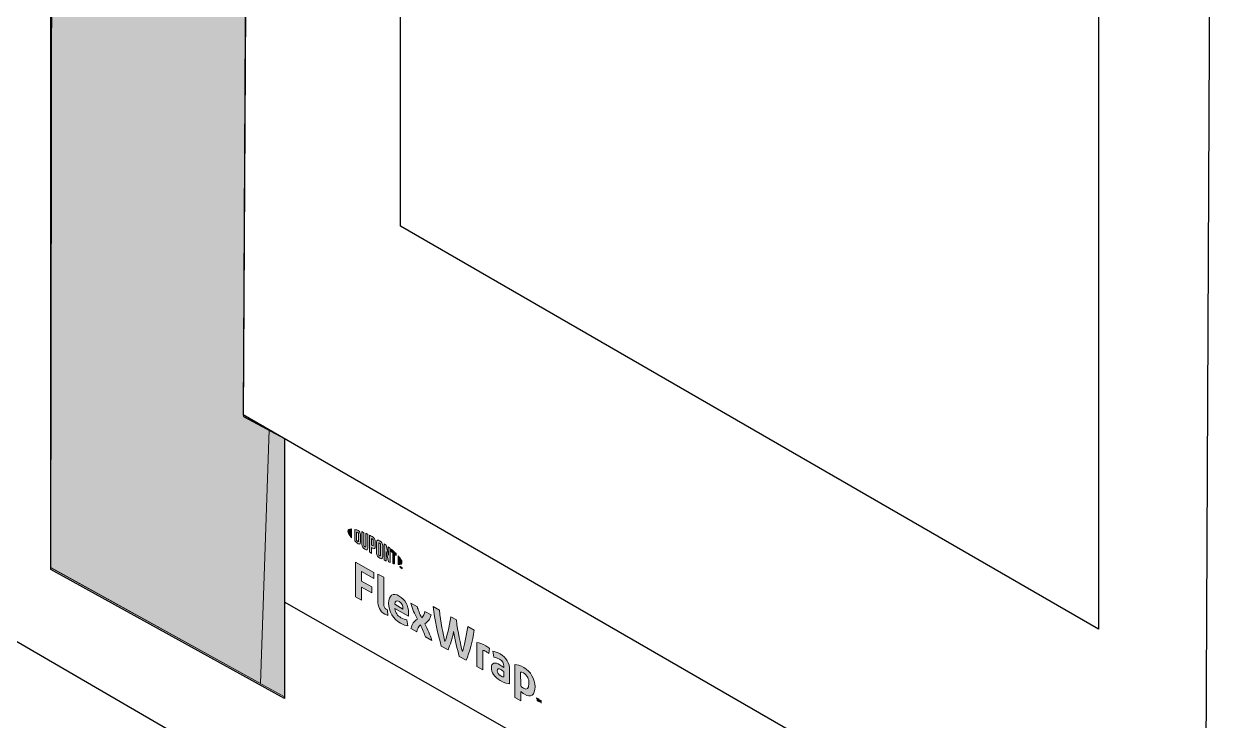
# Model space of a CAD drawing. Header units: inches. Extents: x -26 to 76, y -15 to 22.
# Drawn here: x 46.916 to 48.919, y -6.138 to -4.985 of the extents above; entities that cross this region are included whole.
import ezdxf

# ---------------------------------------------------------------- set-up
doc = ezdxf.new("R2010")
doc.units = ezdxf.units.IN
doc.header["$MEASUREMENT"] = 0
for name, color, linetype, lineweight in [('.ATI-HATCH', 7, 'Continuous', 0), ('G-ANNO-TTLB', 7, 'Continuous', 0), ('Layer 12', 7, 'Continuous', 0), ('TYVEK', 7, 'Continuous', 0)]:
    doc.layers.add(name, color=color, linetype=linetype, lineweight=lineweight)

# ---------------------------------------------------------------- blocks, each defined once
blk = doc.blocks.new('Block_15')
at = {"layer": 'TYVEK', "color": 18, "lineweight": 25, "true_color": 0x000000}
for points in [[(46.3473, -5.0049)], [(47.6762, -5.7742)]]:
    blk.add_lwpolyline(points, dxfattribs=at)
blk = doc.blocks.new('Block_34')
at = {"layer": 'TYVEK', "color": 133, "lineweight": 25, "true_color": 0x70ccdd}
blk.add_line((48.9513, -6.8538), (47.3467, -5.9417), dxfattribs=at)
for points in [[(47.3476, -6.0945)], [(48.9522, -7.0065)]]:
    blk.add_lwpolyline(points, dxfattribs=at)
blk = doc.blocks.new('Block_53')
at = {"layer": 'TYVEK', "color": 2, "lineweight": 18, "true_color": 0xf5eb12}
blk.add_lwpolyline([(47.3515, -5.5833)], dxfattribs=at)
blk = doc.blocks.new('Block_60')
at = {"layer": 'TYVEK', "color": 93, "lineweight": 25, "true_color": 0x6bbe46}
blk.add_line((48.8699, -6.5505), (47.2783, -5.6316), dxfattribs=at)
blk.add_lwpolyline([(47.2789, -5.6316), (47.3036, -0.9171), (48.8929, -1.8364), (48.8705, -6.5505)], dxfattribs=at)
blk = doc.blocks.new('Block_58')
at = {"layer": 'TYVEK'}
blk.add_blockref('Block_60', (0, 0), dxfattribs=at)
blk = doc.blocks.new('Block_57')
at = {"layer": 'TYVEK', "color": 93, "lineweight": 25, "true_color": 0x6bbe46}
blk.add_lwpolyline([(47.5388, -5.3194), (47.5388, -1.3067), (48.6943, -1.9738), (48.6943, -5.9866)], close=True, dxfattribs=at)
at = {"layer": 'TYVEK'}
blk.add_blockref('Block_58', (0, 0), dxfattribs=at)
blk = doc.blocks.new('Block_219')
at = {"layer": 'TYVEK', "true_color": 0x000000, "transparency": 33554687}
h = blk.add_hatch(color=18, dxfattribs=at)
h.dxf.hatch_style = 2
edge = h.paths.add_edge_path()
edge.add_spline(control_points=[(47.4645, -5.9328), (47.4645, -5.9328), (47.4644, -5.8753), (47.4644, -5.8753), (47.4644, -5.8753), (47.4947, -5.8927), (47.4947, -5.8927), (47.4947, -5.8927), (47.4948, -5.9027), (47.4948, -5.9027), (47.4948, -5.9027), (47.4746, -5.8912), (47.4746, -5.8912), (47.4746, -5.8912), (47.4746, -5.9068), (47.4746, -5.9068), (47.4746, -5.9068), (47.4916, -5.9165), (47.4916, -5.9165), (47.4916, -5.9165), (47.4916, -5.9265), (47.4916, -5.9265), (47.4916, -5.9265), (47.4747, -5.9168), (47.4747, -5.9168), (47.4747, -5.9168), (47.4747, -5.9386), (47.4747, -5.9386), (47.4747, -5.9386), (47.4645, -5.9328), (47.4645, -5.9328)], knot_values=[0, 0, 0, 0, 1, 1, 1, 2, 2, 2, 3, 3, 3, 4, 4, 4, 5, 5, 5, 6, 6, 6, 7, 7, 7, 8, 8, 8, 9, 9, 9, 10, 10, 10, 10], degree=3, periodic=0)
h = blk.add_hatch(color=18, dxfattribs=at)
h.dxf.hatch_style = 2
edge = h.paths.add_edge_path()
edge.add_spline(control_points=[(47.5114, -5.9445), (47.5114, -5.9489), (47.5124, -5.9519), (47.5152, -5.9535), (47.5159, -5.9539), (47.5167, -5.9543), (47.5173, -5.9545), (47.5173, -5.9545), (47.518, -5.9638), (47.518, -5.9638), (47.5167, -5.9634), (47.5145, -5.9625), (47.513, -5.9616), (47.5049, -5.9569), (47.5016, -5.9489), (47.5015, -5.939), (47.5015, -5.939), (47.5014, -5.8952), (47.5014, -5.8952), (47.5014, -5.8952), (47.5113, -5.9001), (47.5113, -5.9001), (47.5113, -5.9001), (47.5114, -5.9445), (47.5114, -5.9445)], knot_values=[0, 0, 0, 0, 1, 1, 1, 2, 2, 2, 3, 3, 3, 4, 4, 4, 5, 5, 5, 6, 6, 6, 7, 7, 7, 8, 8, 8, 8], degree=3, periodic=0)
h = blk.add_hatch(color=18, dxfattribs=at)
h.dxf.hatch_style = 2
edge = h.paths.add_edge_path()
edge.add_spline(control_points=[(47.5296, -5.9452), (47.5296, -5.9452), (47.5431, -5.953), (47.5431, -5.953), (47.5431, -5.953), (47.5431, -5.952), (47.5431, -5.952), (47.5431, -5.9474), (47.541, -5.9428), (47.537, -5.9405), (47.5329, -5.9382), (47.5302, -5.94), (47.5296, -5.9452)], knot_values=[0, 0, 0, 0, 1, 1, 1, 2, 2, 2, 3, 3, 3, 4, 4, 4, 4], degree=3, periodic=0)
edge = h.paths.add_edge_path()
edge.add_spline(control_points=[(47.5512, -5.9808), (47.5481, -5.9806), (47.5435, -5.9791), (47.5388, -5.9764), (47.5273, -5.9698), (47.5194, -5.9569), (47.5194, -5.9433), (47.5194, -5.9302), (47.5265, -5.9255), (47.537, -5.9315), (47.5464, -5.9369), (47.5525, -5.948), (47.5525, -5.959), (47.5525, -5.9615), (47.5524, -5.9636), (47.5523, -5.9651), (47.5523, -5.9651), (47.5297, -5.9522), (47.5297, -5.9522), (47.5307, -5.9593), (47.534, -5.9642), (47.5397, -5.9674), (47.5432, -5.9695), (47.5466, -5.9705), (47.5496, -5.9708), (47.5496, -5.9708), (47.5512, -5.9808), (47.5512, -5.9808)], knot_values=[0, 0, 0, 0, 1, 1, 1, 2, 2, 2, 3, 3, 3, 4, 4, 4, 5, 5, 5, 6, 6, 6, 7, 7, 7, 8, 8, 8, 9, 9, 9, 9], degree=3, periodic=0)
h = blk.add_hatch(color=18, dxfattribs=at)
h.dxf.hatch_style = 2
edge = h.paths.add_edge_path()
edge.add_spline(control_points=[(47.5671, -5.9697), (47.5623, -5.9609), (47.5585, -5.953), (47.5563, -5.9435), (47.5563, -5.9435), (47.5669, -5.9496), (47.5669, -5.9496), (47.5678, -5.9539), (47.571, -5.9613), (47.5741, -5.9677), (47.5767, -5.9647), (47.579, -5.9612), (47.5795, -5.9569), (47.5795, -5.9569), (47.5895, -5.9626), (47.5895, -5.9626), (47.5876, -5.9701), (47.5845, -5.9743), (47.5792, -5.9775), (47.5843, -5.9871), (47.5878, -5.9949), (47.5908, -6.0053), (47.5908, -6.0053), (47.5802, -5.9992), (47.5802, -5.9992), (47.5787, -5.9937), (47.5751, -5.9855), (47.5721, -5.9793), (47.5694, -5.9822), (47.5668, -5.9857), (47.5658, -5.991), (47.5658, -5.991), (47.5563, -5.9855), (47.5563, -5.9855), (47.5581, -5.978), (47.5614, -5.9733), (47.5671, -5.9697)], knot_values=[0, 0, 0, 0, 1, 1, 1, 2, 2, 2, 3, 3, 3, 4, 4, 4, 5, 5, 5, 6, 6, 6, 7, 7, 7, 8, 8, 8, 9, 9, 9, 10, 10, 10, 11, 11, 11, 12, 12, 12, 12], degree=3, periodic=0)
h = blk.add_hatch(color=18, dxfattribs=at)
h.dxf.hatch_style = 2
edge = h.paths.add_edge_path()
edge.add_spline(control_points=[(47.6504, -5.9821), (47.6504, -5.9821), (47.6608, -5.9881), (47.6608, -5.9881), (47.6582, -6.0057), (47.6535, -6.0255), (47.6475, -6.0378), (47.6475, -6.0378), (47.6363, -6.0314), (47.6363, -6.0314), (47.6328, -6.0191), (47.6296, -6.0053), (47.627, -5.9903), (47.6243, -6.0022), (47.6213, -6.0125), (47.6177, -6.0207), (47.6177, -6.0207), (47.6065, -6.0143), (47.6065, -6.0143), (47.6008, -5.9953), (47.5957, -5.9698), (47.593, -5.9491), (47.593, -5.9491), (47.6033, -5.9551), (47.6033, -5.9551), (47.6056, -5.9737), (47.6096, -5.9954), (47.6126, -6.0067), (47.6156, -5.9989), (47.6203, -5.9827), (47.6223, -5.966), (47.6223, -5.966), (47.6315, -5.9712), (47.6315, -5.9712), (47.6337, -5.9903), (47.6383, -6.0119), (47.6415, -6.0233), (47.6443, -6.0153), (47.6483, -5.9982), (47.6504, -5.9821)], knot_values=[0, 0, 0, 0, 1, 1, 1, 2, 2, 2, 3, 3, 3, 4, 4, 4, 5, 5, 5, 6, 6, 6, 7, 7, 7, 8, 8, 8, 9, 9, 9, 10, 10, 10, 11, 11, 11, 12, 12, 12, 13, 13, 13, 13], degree=3, periodic=0)
h = blk.add_hatch(color=18, dxfattribs=at)
h.dxf.hatch_style = 2
edge = h.paths.add_edge_path()
edge.add_spline(control_points=[(47.6802, -6.0137), (47.6827, -6.0152), (47.6852, -6.0169), (47.6866, -6.0181), (47.6866, -6.0181), (47.6852, -6.0266), (47.6852, -6.0266), (47.684, -6.0254), (47.6825, -6.0244), (47.681, -6.0235), (47.6783, -6.022), (47.6766, -6.0215), (47.6751, -6.0215), (47.6751, -6.0215), (47.6751, -6.0537), (47.6751, -6.0537), (47.6751, -6.0537), (47.6653, -6.0481), (47.6653, -6.0481), (47.6653, -6.0481), (47.6652, -6.0087), (47.6652, -6.0087), (47.6691, -6.0087), (47.675, -6.0107), (47.6802, -6.0137)], knot_values=[0, 0, 0, 0, 1, 1, 1, 2, 2, 2, 3, 3, 3, 4, 4, 4, 5, 5, 5, 6, 6, 6, 7, 7, 7, 8, 8, 8, 8], degree=3, periodic=0)
h = blk.add_hatch(color=18, dxfattribs=at)
h.dxf.hatch_style = 2
edge = h.paths.add_edge_path()
edge.add_spline(control_points=[(47.7101, -6.0655), (47.7101, -6.0655), (47.7101, -6.0567), (47.7101, -6.0567), (47.7084, -6.0554), (47.7067, -6.0541), (47.705, -6.0531), (47.7018, -6.0513), (47.6992, -6.0513), (47.6992, -6.0551), (47.6992, -6.0586), (47.7013, -6.0616), (47.7051, -6.0638), (47.7073, -6.065), (47.709, -6.0655), (47.7101, -6.0655)], knot_values=[0, 0, 0, 0, 1, 1, 1, 2, 2, 2, 3, 3, 3, 4, 4, 4, 5, 5, 5, 5], degree=3, periodic=0)
edge = h.paths.add_edge_path()
edge.add_spline(control_points=[(47.7041, -6.0713), (47.6944, -6.0657), (47.6895, -6.0574), (47.6894, -6.05), (47.6894, -6.0419), (47.6952, -6.0404), (47.7037, -6.0453), (47.7057, -6.0464), (47.7083, -6.0482), (47.7101, -6.0496), (47.7101, -6.0496), (47.7101, -6.0476), (47.7101, -6.0476), (47.7101, -6.0426), (47.7076, -6.0388), (47.7028, -6.036), (47.6996, -6.0342), (47.6963, -6.0329), (47.6934, -6.0326), (47.6934, -6.0326), (47.6916, -6.0227), (47.6916, -6.0227), (47.6946, -6.023), (47.6996, -6.0248), (47.7039, -6.0273), (47.7144, -6.0333), (47.7196, -6.0427), (47.7196, -6.0538), (47.7196, -6.0538), (47.7197, -6.0767), (47.7197, -6.0767), (47.7168, -6.0767), (47.7113, -6.0754), (47.7041, -6.0713)], knot_values=[0, 0, 0, 0, 1, 1, 1, 2, 2, 2, 3, 3, 3, 4, 4, 4, 5, 5, 5, 6, 6, 6, 7, 7, 7, 8, 8, 8, 9, 9, 9, 10, 10, 10, 11, 11, 11, 11], degree=3, periodic=0)
h = blk.add_hatch(color=18, dxfattribs=at)
h.dxf.hatch_style = 2
edge = h.paths.add_edge_path()
edge.add_spline(control_points=[(47.7425, -6.084), (47.7488, -6.0876), (47.7517, -6.0849), (47.7517, -6.0764), (47.7517, -6.069), (47.749, -6.0625), (47.7425, -6.0588), (47.7407, -6.0578), (47.7394, -6.0575), (47.7379, -6.0573), (47.7379, -6.0573), (47.738, -6.0803), (47.738, -6.0803), (47.7393, -6.0817), (47.7405, -6.0828), (47.7425, -6.084)], knot_values=[0, 0, 0, 0, 1, 1, 1, 2, 2, 2, 3, 3, 3, 4, 4, 4, 5, 5, 5, 5], degree=3, periodic=0)
edge = h.paths.add_edge_path()
edge.add_spline(control_points=[(47.744, -6.0941), (47.7415, -6.0926), (47.7398, -6.0913), (47.738, -6.0895), (47.738, -6.0895), (47.738, -6.1052), (47.738, -6.1052), (47.738, -6.1052), (47.7283, -6.0996), (47.7283, -6.0996), (47.7283, -6.0996), (47.7281, -6.0448), (47.7281, -6.0448), (47.7322, -6.0449), (47.7379, -6.0468), (47.7429, -6.0497), (47.7546, -6.0564), (47.7616, -6.0687), (47.7617, -6.0818), (47.7617, -6.0953), (47.7551, -6.1004), (47.744, -6.0941)], knot_values=[0, 0, 0, 0, 1, 1, 1, 2, 2, 2, 3, 3, 3, 4, 4, 4, 5, 5, 5, 6, 6, 6, 7, 7, 7, 7], degree=3, periodic=0)
h = blk.add_hatch(color=18, dxfattribs=at)
h.dxf.hatch_style = 2
edge = h.paths.add_edge_path()
edge.add_spline(control_points=[(47.7687, -6.1025), (47.7691, -6.1037), (47.7694, -6.1046), (47.7699, -6.1056), (47.7703, -6.1051), (47.7706, -6.1045), (47.7709, -6.1037), (47.7709, -6.1037), (47.772, -6.1043), (47.772, -6.1043), (47.772, -6.1043), (47.772, -6.1086), (47.772, -6.1086), (47.772, -6.1086), (47.7711, -6.108), (47.7711, -6.108), (47.7711, -6.108), (47.7711, -6.1061), (47.7711, -6.1061), (47.7711, -6.1061), (47.7711, -6.1055), (47.7711, -6.1055), (47.7708, -6.1059), (47.7705, -6.1064), (47.7702, -6.1068), (47.7702, -6.1068), (47.7695, -6.1064), (47.7695, -6.1064), (47.7692, -6.1056), (47.7688, -6.1048), (47.7685, -6.1039), (47.7685, -6.1039), (47.7686, -6.1047), (47.7686, -6.1047), (47.7686, -6.1047), (47.7686, -6.1066), (47.7686, -6.1066), (47.7686, -6.1066), (47.7677, -6.1061), (47.7677, -6.1061), (47.7677, -6.1061), (47.7677, -6.1019), (47.7677, -6.1019), (47.7677, -6.1019), (47.7687, -6.1025), (47.7687, -6.1025)], knot_values=[0, 0, 0, 0, 1, 1, 1, 2, 2, 2, 3, 3, 3, 4, 4, 4, 5, 5, 5, 6, 6, 6, 7, 7, 7, 8, 8, 8, 9, 9, 9, 10, 10, 10, 11, 11, 11, 12, 12, 12, 13, 13, 13, 14, 14, 14, 15, 15, 15, 15], degree=3, periodic=0)
edge = h.paths.add_edge_path()
edge.add_spline(control_points=[(47.7653, -6.1014), (47.7653, -6.1014), (47.7643, -6.1009), (47.7643, -6.1009), (47.7643, -6.1009), (47.7643, -6.0999), (47.7643, -6.0999), (47.7643, -6.0999), (47.7673, -6.1016), (47.7673, -6.1016), (47.7673, -6.1016), (47.7673, -6.1026), (47.7673, -6.1026), (47.7673, -6.1026), (47.7663, -6.102), (47.7663, -6.102), (47.7663, -6.102), (47.7663, -6.1053), (47.7663, -6.1053), (47.7663, -6.1053), (47.7653, -6.1047), (47.7653, -6.1047), (47.7653, -6.1047), (47.7653, -6.1014), (47.7653, -6.1014)], knot_values=[0, 0, 0, 0, 1, 1, 1, 2, 2, 2, 3, 3, 3, 4, 4, 4, 5, 5, 5, 6, 6, 6, 7, 7, 7, 8, 8, 8, 8], degree=3, periodic=0)
at = {"layer": 'TYVEK'}
for points, knots in [([(47.4645, -5.9328), (47.4645, -5.9328), (47.4644, -5.8753), (47.4644, -5.8753), (47.4644, -5.8753), (47.4947, -5.8927), (47.4947, -5.8927), (47.4947, -5.8927), (47.4948, -5.9027), (47.4948, -5.9027), (47.4948, -5.9027), (47.4746, -5.8912), (47.4746, -5.8912), (47.4746, -5.8912), (47.4746, -5.9068), (47.4746, -5.9068), (47.4746, -5.9068), (47.4916, -5.9165), (47.4916, -5.9165), (47.4916, -5.9165), (47.4916, -5.9265), (47.4916, -5.9265), (47.4916, -5.9265), (47.4747, -5.9168), (47.4747, -5.9168), (47.4747, -5.9168), (47.4747, -5.9386), (47.4747, -5.9386), (47.4747, -5.9386), (47.4645, -5.9328), (47.4645, -5.9328)], [0, 0, 0, 0, 1, 1, 1, 2, 2, 2, 3, 3, 3, 4, 4, 4, 5, 5, 5, 6, 6, 6, 7, 7, 7, 8, 8, 8, 9, 9, 9, 10, 10, 10, 10]), ([(47.5114, -5.9445), (47.5114, -5.9489), (47.5124, -5.9519), (47.5152, -5.9535), (47.5159, -5.9539), (47.5167, -5.9543), (47.5173, -5.9545), (47.5173, -5.9545), (47.518, -5.9638), (47.518, -5.9638), (47.5167, -5.9634), (47.5145, -5.9625), (47.513, -5.9616), (47.5049, -5.9569), (47.5016, -5.9489), (47.5015, -5.939), (47.5015, -5.939), (47.5014, -5.8952), (47.5014, -5.8952), (47.5014, -5.8952), (47.5113, -5.9001), (47.5113, -5.9001), (47.5113, -5.9001), (47.5114, -5.9445), (47.5114, -5.9445)], [0, 0, 0, 0, 1, 1, 1, 2, 2, 2, 3, 3, 3, 4, 4, 4, 5, 5, 5, 6, 6, 6, 7, 7, 7, 8, 8, 8, 8]), ([(47.5512, -5.9808), (47.5481, -5.9806), (47.5435, -5.9791), (47.5388, -5.9764), (47.5273, -5.9698), (47.5194, -5.9569), (47.5194, -5.9433), (47.5194, -5.9302), (47.5265, -5.9255), (47.537, -5.9315), (47.5464, -5.9369), (47.5525, -5.948), (47.5525, -5.959), (47.5525, -5.9615), (47.5524, -5.9636), (47.5523, -5.9651), (47.5523, -5.9651), (47.5297, -5.9522), (47.5297, -5.9522), (47.5307, -5.9593), (47.534, -5.9642), (47.5397, -5.9674), (47.5432, -5.9695), (47.5466, -5.9705), (47.5496, -5.9708), (47.5496, -5.9708), (47.5512, -5.9808), (47.5512, -5.9808)], [0, 0, 0, 0, 1, 1, 1, 2, 2, 2, 3, 3, 3, 4, 4, 4, 5, 5, 5, 6, 6, 6, 7, 7, 7, 8, 8, 8, 9, 9, 9, 9]), ([(47.5296, -5.9452), (47.5296, -5.9452), (47.5431, -5.953), (47.5431, -5.953), (47.5431, -5.953), (47.5431, -5.952), (47.5431, -5.952), (47.5431, -5.9474), (47.541, -5.9428), (47.537, -5.9405), (47.5329, -5.9382), (47.5302, -5.94), (47.5296, -5.9452)], [0, 0, 0, 0, 1, 1, 1, 2, 2, 2, 3, 3, 3, 4, 4, 4, 4]), ([(47.5671, -5.9697), (47.5623, -5.9609), (47.5585, -5.953), (47.5563, -5.9435), (47.5563, -5.9435), (47.5669, -5.9496), (47.5669, -5.9496), (47.5678, -5.9539), (47.571, -5.9613), (47.5741, -5.9677), (47.5767, -5.9647), (47.579, -5.9612), (47.5795, -5.9569), (47.5795, -5.9569), (47.5895, -5.9626), (47.5895, -5.9626), (47.5876, -5.9701), (47.5845, -5.9743), (47.5792, -5.9775), (47.5843, -5.9871), (47.5878, -5.9949), (47.5908, -6.0053), (47.5908, -6.0053), (47.5802, -5.9992), (47.5802, -5.9992), (47.5787, -5.9937), (47.5751, -5.9855), (47.5721, -5.9793), (47.5694, -5.9822), (47.5668, -5.9857), (47.5658, -5.991), (47.5658, -5.991), (47.5563, -5.9855), (47.5563, -5.9855), (47.5581, -5.978), (47.5614, -5.9733), (47.5671, -5.9697)], [0, 0, 0, 0, 1, 1, 1, 2, 2, 2, 3, 3, 3, 4, 4, 4, 5, 5, 5, 6, 6, 6, 7, 7, 7, 8, 8, 8, 9, 9, 9, 10, 10, 10, 11, 11, 11, 12, 12, 12, 12]), ([(47.6504, -5.9821), (47.6504, -5.9821), (47.6608, -5.9881), (47.6608, -5.9881), (47.6582, -6.0057), (47.6535, -6.0255), (47.6475, -6.0378), (47.6475, -6.0378), (47.6363, -6.0314), (47.6363, -6.0314), (47.6328, -6.0191), (47.6296, -6.0053), (47.627, -5.9903), (47.6243, -6.0022), (47.6213, -6.0125), (47.6177, -6.0207), (47.6177, -6.0207), (47.6065, -6.0143), (47.6065, -6.0143), (47.6008, -5.9953), (47.5957, -5.9698), (47.593, -5.9491), (47.593, -5.9491), (47.6033, -5.9551), (47.6033, -5.9551), (47.6056, -5.9737), (47.6096, -5.9954), (47.6126, -6.0067), (47.6156, -5.9989), (47.6203, -5.9827), (47.6223, -5.966), (47.6223, -5.966), (47.6315, -5.9712), (47.6315, -5.9712), (47.6337, -5.9903), (47.6383, -6.0119), (47.6415, -6.0233), (47.6443, -6.0153), (47.6483, -5.9982), (47.6504, -5.9821)], [0, 0, 0, 0, 1, 1, 1, 2, 2, 2, 3, 3, 3, 4, 4, 4, 5, 5, 5, 6, 6, 6, 7, 7, 7, 8, 8, 8, 9, 9, 9, 10, 10, 10, 11, 11, 11, 12, 12, 12, 13, 13, 13, 13]), ([(47.6802, -6.0137), (47.6827, -6.0152), (47.6852, -6.0169), (47.6866, -6.0181), (47.6866, -6.0181), (47.6852, -6.0266), (47.6852, -6.0266), (47.684, -6.0254), (47.6825, -6.0244), (47.681, -6.0235), (47.6783, -6.022), (47.6766, -6.0215), (47.6751, -6.0215), (47.6751, -6.0215), (47.6751, -6.0537), (47.6751, -6.0537), (47.6751, -6.0537), (47.6653, -6.0481), (47.6653, -6.0481), (47.6653, -6.0481), (47.6652, -6.0087), (47.6652, -6.0087), (47.6691, -6.0087), (47.675, -6.0107), (47.6802, -6.0137)], [0, 0, 0, 0, 1, 1, 1, 2, 2, 2, 3, 3, 3, 4, 4, 4, 5, 5, 5, 6, 6, 6, 7, 7, 7, 8, 8, 8, 8]), ([(47.7041, -6.0713), (47.6944, -6.0657), (47.6895, -6.0574), (47.6894, -6.05), (47.6894, -6.0419), (47.6952, -6.0404), (47.7037, -6.0453), (47.7057, -6.0464), (47.7083, -6.0482), (47.7101, -6.0496), (47.7101, -6.0496), (47.7101, -6.0476), (47.7101, -6.0476), (47.7101, -6.0426), (47.7076, -6.0388), (47.7028, -6.036), (47.6996, -6.0342), (47.6963, -6.0329), (47.6934, -6.0326), (47.6934, -6.0326), (47.6916, -6.0227), (47.6916, -6.0227), (47.6946, -6.023), (47.6996, -6.0248), (47.7039, -6.0273), (47.7144, -6.0333), (47.7196, -6.0427), (47.7196, -6.0538), (47.7196, -6.0538), (47.7197, -6.0767), (47.7197, -6.0767), (47.7168, -6.0767), (47.7113, -6.0754), (47.7041, -6.0713)], [0, 0, 0, 0, 1, 1, 1, 2, 2, 2, 3, 3, 3, 4, 4, 4, 5, 5, 5, 6, 6, 6, 7, 7, 7, 8, 8, 8, 9, 9, 9, 10, 10, 10, 11, 11, 11, 11]), ([(47.744, -6.0941), (47.7415, -6.0926), (47.7398, -6.0913), (47.738, -6.0895), (47.738, -6.0895), (47.738, -6.1052), (47.738, -6.1052), (47.738, -6.1052), (47.7283, -6.0996), (47.7283, -6.0996), (47.7283, -6.0996), (47.7281, -6.0448), (47.7281, -6.0448), (47.7322, -6.0449), (47.7379, -6.0468), (47.7429, -6.0497), (47.7546, -6.0564), (47.7616, -6.0687), (47.7617, -6.0818), (47.7617, -6.0953), (47.7551, -6.1004), (47.744, -6.0941)], [0, 0, 0, 0, 1, 1, 1, 2, 2, 2, 3, 3, 3, 4, 4, 4, 5, 5, 5, 6, 6, 6, 7, 7, 7, 7]), ([(47.7101, -6.0655), (47.7101, -6.0655), (47.7101, -6.0567), (47.7101, -6.0567), (47.7084, -6.0554), (47.7067, -6.0541), (47.705, -6.0531), (47.7018, -6.0513), (47.6992, -6.0513), (47.6992, -6.0551), (47.6992, -6.0586), (47.7013, -6.0616), (47.7051, -6.0638), (47.7073, -6.065), (47.709, -6.0655), (47.7101, -6.0655)], [0, 0, 0, 0, 1, 1, 1, 2, 2, 2, 3, 3, 3, 4, 4, 4, 5, 5, 5, 5]), ([(47.7425, -6.084), (47.7488, -6.0876), (47.7517, -6.0849), (47.7517, -6.0764), (47.7517, -6.069), (47.749, -6.0625), (47.7425, -6.0588), (47.7407, -6.0578), (47.7394, -6.0575), (47.7379, -6.0573), (47.7379, -6.0573), (47.738, -6.0803), (47.738, -6.0803), (47.7393, -6.0817), (47.7405, -6.0828), (47.7425, -6.084)], [0, 0, 0, 0, 1, 1, 1, 2, 2, 2, 3, 3, 3, 4, 4, 4, 5, 5, 5, 5]), ([(47.7653, -6.1014), (47.7653, -6.1014), (47.7643, -6.1009), (47.7643, -6.1009), (47.7643, -6.1009), (47.7643, -6.0999), (47.7643, -6.0999), (47.7643, -6.0999), (47.7673, -6.1016), (47.7673, -6.1016), (47.7673, -6.1016), (47.7673, -6.1026), (47.7673, -6.1026), (47.7673, -6.1026), (47.7663, -6.102), (47.7663, -6.102), (47.7663, -6.102), (47.7663, -6.1053), (47.7663, -6.1053), (47.7663, -6.1053), (47.7653, -6.1047), (47.7653, -6.1047), (47.7653, -6.1047), (47.7653, -6.1014), (47.7653, -6.1014)], [0, 0, 0, 0, 1, 1, 1, 2, 2, 2, 3, 3, 3, 4, 4, 4, 5, 5, 5, 6, 6, 6, 7, 7, 7, 8, 8, 8, 8]), ([(47.7687, -6.1025), (47.7691, -6.1037), (47.7694, -6.1046), (47.7699, -6.1056), (47.7703, -6.1051), (47.7706, -6.1045), (47.7709, -6.1037), (47.7709, -6.1037), (47.772, -6.1043), (47.772, -6.1043), (47.772, -6.1043), (47.772, -6.1086), (47.772, -6.1086), (47.772, -6.1086), (47.7711, -6.108), (47.7711, -6.108), (47.7711, -6.108), (47.7711, -6.1061), (47.7711, -6.1061), (47.7711, -6.1061), (47.7711, -6.1055), (47.7711, -6.1055), (47.7708, -6.1059), (47.7705, -6.1064), (47.7702, -6.1068), (47.7702, -6.1068), (47.7695, -6.1064), (47.7695, -6.1064), (47.7692, -6.1056), (47.7688, -6.1048), (47.7685, -6.1039), (47.7685, -6.1039), (47.7686, -6.1047), (47.7686, -6.1047), (47.7686, -6.1047), (47.7686, -6.1066), (47.7686, -6.1066), (47.7686, -6.1066), (47.7677, -6.1061), (47.7677, -6.1061), (47.7677, -6.1061), (47.7677, -6.1019), (47.7677, -6.1019), (47.7677, -6.1019), (47.7687, -6.1025), (47.7687, -6.1025)], [0, 0, 0, 0, 1, 1, 1, 2, 2, 2, 3, 3, 3, 4, 4, 4, 5, 5, 5, 6, 6, 6, 7, 7, 7, 8, 8, 8, 9, 9, 9, 10, 10, 10, 11, 11, 11, 12, 12, 12, 13, 13, 13, 14, 14, 14, 15, 15, 15, 15])]:
    blk.add_open_spline(points, degree=3, knots=knots, dxfattribs=at)
blk = doc.blocks.new('Block_220')
at = {"layer": 'TYVEK', "true_color": 0x000000, "transparency": 33554687}
h = blk.add_hatch(color=18, dxfattribs=at)
h.dxf.hatch_style = 2
edge = h.paths.add_edge_path()
edge.add_spline(control_points=[(47.4518, -5.8242), (47.4519, -5.8268), (47.4541, -5.8306), (47.458, -5.835), (47.458, -5.835), (47.4579, -5.8205), (47.4579, -5.8205), (47.4541, -5.8204), (47.4518, -5.8216), (47.4518, -5.8242)], knot_values=[0, 0, 0, 0, 1, 1, 1, 2, 2, 2, 3, 3, 3, 3], degree=3, periodic=0)
h = blk.add_hatch(color=18, dxfattribs=at)
h.dxf.hatch_style = 2
edge = h.paths.add_edge_path()
edge.add_spline(control_points=[(47.4696, -5.8403), (47.4696, -5.8414), (47.4691, -5.8415), (47.4684, -5.8411), (47.4678, -5.8407), (47.467, -5.84), (47.4663, -5.8394), (47.4663, -5.8394), (47.4663, -5.8256), (47.4663, -5.8256), (47.467, -5.8258), (47.4678, -5.8261), (47.4683, -5.8264), (47.469, -5.8268), (47.4696, -5.8275), (47.4696, -5.8286), (47.4696, -5.8286), (47.4696, -5.8403), (47.4696, -5.8403)], knot_values=[0, 0, 0, 0, 1, 1, 1, 2, 2, 2, 3, 3, 3, 4, 4, 4, 5, 5, 5, 6, 6, 6, 6], degree=3, periodic=0)
edge = h.paths.add_edge_path()
edge.add_spline(control_points=[(47.4688, -5.823), (47.4677, -5.8224), (47.4661, -5.8219), (47.4633, -5.8213), (47.4633, -5.8213), (47.4634, -5.8404), (47.4634, -5.8404), (47.4659, -5.8427), (47.4678, -5.8443), (47.4688, -5.8449), (47.4713, -5.8464), (47.4727, -5.8454), (47.4727, -5.8426), (47.4727, -5.8426), (47.4727, -5.8299), (47.4727, -5.8299), (47.4727, -5.827), (47.4713, -5.8245), (47.4688, -5.823)], knot_values=[0, 0, 0, 0, 1, 1, 1, 2, 2, 2, 3, 3, 3, 4, 4, 4, 5, 5, 5, 6, 6, 6, 6], degree=3, periodic=0)
h = blk.add_hatch(color=18, dxfattribs=at)
h.dxf.hatch_style = 2
edge = h.paths.add_edge_path()
edge.add_spline(control_points=[(47.4815, -5.8493), (47.4815, -5.8504), (47.4811, -5.8509), (47.4799, -5.8501), (47.4788, -5.8493), (47.4784, -5.8485), (47.4784, -5.8472), (47.4784, -5.8472), (47.4784, -5.8264), (47.4784, -5.8264), (47.4776, -5.826), (47.4759, -5.8253), (47.4751, -5.825), (47.4751, -5.825), (47.4752, -5.846), (47.4752, -5.846), (47.4752, -5.8494), (47.4766, -5.8515), (47.4799, -5.8539), (47.483, -5.8561), (47.4849, -5.8553), (47.4849, -5.8516), (47.4849, -5.8516), (47.4848, -5.8294), (47.4848, -5.8294), (47.4842, -5.829), (47.4821, -5.828), (47.4814, -5.8277), (47.4814, -5.8277), (47.4815, -5.8493), (47.4815, -5.8493)], knot_values=[0, 0, 0, 0, 1, 1, 1, 2, 2, 2, 3, 3, 3, 4, 4, 4, 5, 5, 5, 6, 6, 6, 7, 7, 7, 8, 8, 8, 9, 9, 9, 10, 10, 10, 10], degree=3, periodic=0)
h = blk.add_hatch(color=18, dxfattribs=at)
h.dxf.hatch_style = 2
edge = h.paths.add_edge_path()
edge.add_spline(control_points=[(47.4939, -5.8473), (47.4939, -5.8485), (47.4935, -5.8489), (47.4921, -5.8481), (47.4921, -5.8481), (47.4909, -5.8475), (47.4909, -5.8475), (47.4909, -5.8475), (47.4909, -5.8364), (47.4909, -5.8364), (47.4914, -5.8367), (47.4917, -5.8368), (47.492, -5.837), (47.4936, -5.8379), (47.4939, -5.8387), (47.4939, -5.8399), (47.4939, -5.8399), (47.4939, -5.8473), (47.4939, -5.8473)], knot_values=[0, 0, 0, 0, 1, 1, 1, 2, 2, 2, 3, 3, 3, 4, 4, 4, 5, 5, 5, 6, 6, 6, 6], degree=3, periodic=0)
edge = h.paths.add_edge_path()
edge.add_spline(control_points=[(47.4922, -5.8332), (47.4916, -5.8329), (47.4895, -5.8317), (47.4875, -5.8307), (47.4875, -5.8307), (47.4876, -5.8587), (47.4876, -5.8587), (47.4882, -5.8592), (47.49, -5.8603), (47.491, -5.8609), (47.491, -5.8609), (47.4909, -5.8514), (47.4909, -5.8514), (47.4909, -5.8514), (47.4923, -5.8521), (47.4923, -5.8521), (47.4959, -5.8542), (47.4973, -5.8532), (47.4973, -5.8496), (47.4973, -5.8496), (47.4973, -5.8413), (47.4973, -5.8413), (47.4973, -5.8379), (47.4956, -5.8352), (47.4922, -5.8332)], knot_values=[0, 0, 0, 0, 1, 1, 1, 2, 2, 2, 3, 3, 3, 4, 4, 4, 5, 5, 5, 6, 6, 6, 7, 7, 7, 8, 8, 8, 8], degree=3, periodic=0)
h = blk.add_hatch(color=18, dxfattribs=at)
h.dxf.hatch_style = 2
edge = h.paths.add_edge_path()
edge.add_spline(control_points=[(47.5061, -5.8641), (47.5061, -5.8652), (47.5058, -5.8656), (47.5046, -5.865), (47.5033, -5.8643), (47.503, -5.8635), (47.503, -5.8623), (47.503, -5.8623), (47.503, -5.8449), (47.503, -5.8449), (47.503, -5.8437), (47.5033, -5.8433), (47.5045, -5.844), (47.5057, -5.8448), (47.5061, -5.8455), (47.5061, -5.8466), (47.5061, -5.8466), (47.5061, -5.8641), (47.5061, -5.8641)], knot_values=[0, 0, 0, 0, 1, 1, 1, 2, 2, 2, 3, 3, 3, 4, 4, 4, 5, 5, 5, 6, 6, 6, 6], degree=3, periodic=0)
edge = h.paths.add_edge_path()
edge.add_spline(control_points=[(47.5045, -5.8401), (47.5014, -5.8381), (47.4995, -5.8386), (47.4995, -5.8423), (47.4995, -5.8423), (47.4995, -5.8607), (47.4995, -5.8607), (47.4995, -5.8646), (47.5013, -5.8671), (47.5046, -5.8689), (47.5079, -5.8706), (47.5096, -5.8702), (47.5096, -5.866), (47.5096, -5.866), (47.5095, -5.8485), (47.5095, -5.8485), (47.5095, -5.8446), (47.508, -5.8423), (47.5045, -5.8401)], knot_values=[0, 0, 0, 0, 1, 1, 1, 2, 2, 2, 3, 3, 3, 4, 4, 4, 5, 5, 5, 6, 6, 6, 6], degree=3, periodic=0)
h = blk.add_hatch(color=18, dxfattribs=at)
h.dxf.hatch_style = 2
edge = h.paths.add_edge_path()
edge.add_spline(control_points=[(47.519, -5.864), (47.519, -5.864), (47.5152, -5.8476), (47.5152, -5.8476), (47.5142, -5.8468), (47.5129, -5.846), (47.512, -5.8453), (47.512, -5.8453), (47.512, -5.8722), (47.512, -5.8722), (47.5127, -5.8725), (47.5144, -5.8733), (47.5153, -5.8737), (47.5153, -5.8737), (47.515, -5.8577), (47.515, -5.8577), (47.515, -5.8577), (47.519, -5.8752), (47.519, -5.8752), (47.5199, -5.8755), (47.5211, -5.876), (47.522, -5.8763), (47.522, -5.8763), (47.5219, -5.8527), (47.5219, -5.8527), (47.5211, -5.852), (47.5195, -5.8508), (47.5188, -5.8502), (47.5188, -5.8502), (47.519, -5.864), (47.519, -5.864)], knot_values=[0, 0, 0, 0, 1, 1, 1, 2, 2, 2, 3, 3, 3, 4, 4, 4, 5, 5, 5, 6, 6, 6, 7, 7, 7, 8, 8, 8, 9, 9, 9, 10, 10, 10, 10], degree=3, periodic=0)
h = blk.add_hatch(color=18, dxfattribs=at)
h.dxf.hatch_style = 2
edge = h.paths.add_edge_path()
edge.add_spline(control_points=[(47.5236, -5.8578), (47.5245, -5.8584), (47.5253, -5.8591), (47.5261, -5.8598), (47.5261, -5.8598), (47.5261, -5.8776), (47.5261, -5.8776), (47.5269, -5.8779), (47.5283, -5.8783), (47.5292, -5.8785), (47.5292, -5.8785), (47.5292, -5.8624), (47.5292, -5.8624), (47.53, -5.8631), (47.5309, -5.8639), (47.5316, -5.8646), (47.5316, -5.8646), (47.5316, -5.8611), (47.5316, -5.8611), (47.5292, -5.8588), (47.5266, -5.8565), (47.5236, -5.854), (47.5236, -5.854), (47.5236, -5.8578), (47.5236, -5.8578)], knot_values=[0, 0, 0, 0, 1, 1, 1, 2, 2, 2, 3, 3, 3, 4, 4, 4, 5, 5, 5, 6, 6, 6, 7, 7, 7, 8, 8, 8, 8], degree=3, periodic=0)
h = blk.add_hatch(color=18, dxfattribs=at)
h.dxf.hatch_style = 2
edge = h.paths.add_edge_path()
edge.add_spline(control_points=[(47.5414, -5.8756), (47.5415, -5.8783), (47.5392, -5.8795), (47.5354, -5.8794), (47.5354, -5.8794), (47.5353, -5.8649), (47.5353, -5.8649), (47.5392, -5.8693), (47.5414, -5.873), (47.5414, -5.8756)], knot_values=[0, 0, 0, 0, 1, 1, 1, 2, 2, 2, 3, 3, 3, 3], degree=3, periodic=0)
h = blk.add_hatch(color=18, dxfattribs=at)
h.dxf.hatch_style = 2
edge = h.paths.add_edge_path()
edge.add_spline(control_points=[(47.5397, -5.8833), (47.5397, -5.8833), (47.54, -5.8835), (47.54, -5.8835), (47.54, -5.8835), (47.5406, -5.8848), (47.5406, -5.8848), (47.5406, -5.8848), (47.5411, -5.8841), (47.5411, -5.8841), (47.5411, -5.8841), (47.5415, -5.8843), (47.5415, -5.8843), (47.5415, -5.8843), (47.5415, -5.8864), (47.5415, -5.8864), (47.5415, -5.8864), (47.5411, -5.8862), (47.5411, -5.8862), (47.5411, -5.8862), (47.5411, -5.8847), (47.5411, -5.8847), (47.5411, -5.8847), (47.5406, -5.8854), (47.5406, -5.8854), (47.5406, -5.8854), (47.5405, -5.8854), (47.5405, -5.8854), (47.5405, -5.8854), (47.54, -5.8841), (47.54, -5.8841), (47.54, -5.8841), (47.54, -5.8856), (47.54, -5.8856), (47.54, -5.8856), (47.5397, -5.8854), (47.5397, -5.8854), (47.5397, -5.8854), (47.5397, -5.8833), (47.5397, -5.8833)], knot_values=[0, 0, 0, 0, 1, 1, 1, 2, 2, 2, 3, 3, 3, 4, 4, 4, 5, 5, 5, 6, 6, 6, 7, 7, 7, 8, 8, 8, 9, 9, 9, 10, 10, 10, 11, 11, 11, 12, 12, 12, 13, 13, 13, 13], degree=3, periodic=0)
edge = h.paths.add_edge_path()
edge.add_spline(control_points=[(47.5384, -5.8829), (47.5384, -5.8829), (47.5378, -5.8826), (47.5378, -5.8826), (47.5378, -5.8826), (47.5378, -5.8822), (47.5378, -5.8822), (47.5378, -5.8822), (47.5393, -5.8831), (47.5393, -5.8831), (47.5393, -5.8831), (47.5393, -5.8834), (47.5393, -5.8834), (47.5393, -5.8834), (47.5387, -5.8831), (47.5387, -5.8831), (47.5387, -5.8831), (47.5387, -5.8848), (47.5387, -5.8848), (47.5387, -5.8848), (47.5384, -5.8846), (47.5384, -5.8846), (47.5384, -5.8846), (47.5384, -5.8829), (47.5384, -5.8829)], knot_values=[0, 0, 0, 0, 1, 1, 1, 2, 2, 2, 3, 3, 3, 4, 4, 4, 5, 5, 5, 6, 6, 6, 7, 7, 7, 8, 8, 8, 8], degree=3, periodic=0)
at = {"layer": 'TYVEK'}
for points, knots in [([(47.4518, -5.8242), (47.4519, -5.8268), (47.4541, -5.8306), (47.458, -5.835), (47.458, -5.835), (47.4579, -5.8205), (47.4579, -5.8205), (47.4541, -5.8204), (47.4518, -5.8216), (47.4518, -5.8242)], [0, 0, 0, 0, 1, 1, 1, 2, 2, 2, 3, 3, 3, 3]), ([(47.4688, -5.823), (47.4677, -5.8224), (47.4661, -5.8219), (47.4633, -5.8213), (47.4633, -5.8213), (47.4634, -5.8404), (47.4634, -5.8404), (47.4659, -5.8427), (47.4678, -5.8443), (47.4688, -5.8449), (47.4713, -5.8464), (47.4727, -5.8454), (47.4727, -5.8426), (47.4727, -5.8426), (47.4727, -5.8299), (47.4727, -5.8299), (47.4727, -5.827), (47.4713, -5.8245), (47.4688, -5.823)], [0, 0, 0, 0, 1, 1, 1, 2, 2, 2, 3, 3, 3, 4, 4, 4, 5, 5, 5, 6, 6, 6, 6]), ([(47.4696, -5.8403), (47.4696, -5.8414), (47.4691, -5.8415), (47.4684, -5.8411), (47.4678, -5.8407), (47.467, -5.84), (47.4663, -5.8394), (47.4663, -5.8394), (47.4663, -5.8256), (47.4663, -5.8256), (47.467, -5.8258), (47.4678, -5.8261), (47.4683, -5.8264), (47.469, -5.8268), (47.4696, -5.8275), (47.4696, -5.8286), (47.4696, -5.8286), (47.4696, -5.8403), (47.4696, -5.8403)], [0, 0, 0, 0, 1, 1, 1, 2, 2, 2, 3, 3, 3, 4, 4, 4, 5, 5, 5, 6, 6, 6, 6]), ([(47.4815, -5.8493), (47.4815, -5.8504), (47.4811, -5.8509), (47.4799, -5.8501), (47.4788, -5.8493), (47.4784, -5.8485), (47.4784, -5.8472), (47.4784, -5.8472), (47.4784, -5.8264), (47.4784, -5.8264), (47.4776, -5.826), (47.4759, -5.8253), (47.4751, -5.825), (47.4751, -5.825), (47.4752, -5.846), (47.4752, -5.846), (47.4752, -5.8494), (47.4766, -5.8515), (47.4799, -5.8539), (47.483, -5.8561), (47.4849, -5.8553), (47.4849, -5.8516), (47.4849, -5.8516), (47.4848, -5.8294), (47.4848, -5.8294), (47.4842, -5.829), (47.4821, -5.828), (47.4814, -5.8277), (47.4814, -5.8277), (47.4815, -5.8493), (47.4815, -5.8493)], [0, 0, 0, 0, 1, 1, 1, 2, 2, 2, 3, 3, 3, 4, 4, 4, 5, 5, 5, 6, 6, 6, 7, 7, 7, 8, 8, 8, 9, 9, 9, 10, 10, 10, 10]), ([(47.4922, -5.8332), (47.4916, -5.8329), (47.4895, -5.8317), (47.4875, -5.8307), (47.4875, -5.8307), (47.4876, -5.8587), (47.4876, -5.8587), (47.4882, -5.8592), (47.49, -5.8603), (47.491, -5.8609), (47.491, -5.8609), (47.4909, -5.8514), (47.4909, -5.8514), (47.4909, -5.8514), (47.4923, -5.8521), (47.4923, -5.8521), (47.4959, -5.8542), (47.4973, -5.8532), (47.4973, -5.8496), (47.4973, -5.8496), (47.4973, -5.8413), (47.4973, -5.8413), (47.4973, -5.8379), (47.4956, -5.8352), (47.4922, -5.8332)], [0, 0, 0, 0, 1, 1, 1, 2, 2, 2, 3, 3, 3, 4, 4, 4, 5, 5, 5, 6, 6, 6, 7, 7, 7, 8, 8, 8, 8]), ([(47.4939, -5.8473), (47.4939, -5.8485), (47.4935, -5.8489), (47.4921, -5.8481), (47.4921, -5.8481), (47.4909, -5.8475), (47.4909, -5.8475), (47.4909, -5.8475), (47.4909, -5.8364), (47.4909, -5.8364), (47.4914, -5.8367), (47.4917, -5.8368), (47.492, -5.837), (47.4936, -5.8379), (47.4939, -5.8387), (47.4939, -5.8399), (47.4939, -5.8399), (47.4939, -5.8473), (47.4939, -5.8473)], [0, 0, 0, 0, 1, 1, 1, 2, 2, 2, 3, 3, 3, 4, 4, 4, 5, 5, 5, 6, 6, 6, 6]), ([(47.5045, -5.8401), (47.5014, -5.8381), (47.4995, -5.8386), (47.4995, -5.8423), (47.4995, -5.8423), (47.4995, -5.8607), (47.4995, -5.8607), (47.4995, -5.8646), (47.5013, -5.8671), (47.5046, -5.8689), (47.5079, -5.8706), (47.5096, -5.8702), (47.5096, -5.866), (47.5096, -5.866), (47.5095, -5.8485), (47.5095, -5.8485), (47.5095, -5.8446), (47.508, -5.8423), (47.5045, -5.8401)], [0, 0, 0, 0, 1, 1, 1, 2, 2, 2, 3, 3, 3, 4, 4, 4, 5, 5, 5, 6, 6, 6, 6]), ([(47.5061, -5.8641), (47.5061, -5.8652), (47.5058, -5.8656), (47.5046, -5.865), (47.5033, -5.8643), (47.503, -5.8635), (47.503, -5.8623), (47.503, -5.8623), (47.503, -5.8449), (47.503, -5.8449), (47.503, -5.8437), (47.5033, -5.8433), (47.5045, -5.844), (47.5057, -5.8448), (47.5061, -5.8455), (47.5061, -5.8466), (47.5061, -5.8466), (47.5061, -5.8641), (47.5061, -5.8641)], [0, 0, 0, 0, 1, 1, 1, 2, 2, 2, 3, 3, 3, 4, 4, 4, 5, 5, 5, 6, 6, 6, 6]), ([(47.519, -5.864), (47.519, -5.864), (47.5152, -5.8476), (47.5152, -5.8476), (47.5142, -5.8468), (47.5129, -5.846), (47.512, -5.8453), (47.512, -5.8453), (47.512, -5.8722), (47.512, -5.8722), (47.5127, -5.8725), (47.5144, -5.8733), (47.5153, -5.8737), (47.5153, -5.8737), (47.515, -5.8577), (47.515, -5.8577), (47.515, -5.8577), (47.519, -5.8752), (47.519, -5.8752), (47.5199, -5.8755), (47.5211, -5.876), (47.522, -5.8763), (47.522, -5.8763), (47.5219, -5.8527), (47.5219, -5.8527), (47.5211, -5.852), (47.5195, -5.8508), (47.5188, -5.8502), (47.5188, -5.8502), (47.519, -5.864), (47.519, -5.864)], [0, 0, 0, 0, 1, 1, 1, 2, 2, 2, 3, 3, 3, 4, 4, 4, 5, 5, 5, 6, 6, 6, 7, 7, 7, 8, 8, 8, 9, 9, 9, 10, 10, 10, 10]), ([(47.5236, -5.8578), (47.5245, -5.8584), (47.5253, -5.8591), (47.5261, -5.8598), (47.5261, -5.8598), (47.5261, -5.8776), (47.5261, -5.8776), (47.5269, -5.8779), (47.5283, -5.8783), (47.5292, -5.8785), (47.5292, -5.8785), (47.5292, -5.8624), (47.5292, -5.8624), (47.53, -5.8631), (47.5309, -5.8639), (47.5316, -5.8646), (47.5316, -5.8646), (47.5316, -5.8611), (47.5316, -5.8611), (47.5292, -5.8588), (47.5266, -5.8565), (47.5236, -5.854), (47.5236, -5.854), (47.5236, -5.8578), (47.5236, -5.8578)], [0, 0, 0, 0, 1, 1, 1, 2, 2, 2, 3, 3, 3, 4, 4, 4, 5, 5, 5, 6, 6, 6, 7, 7, 7, 8, 8, 8, 8]), ([(47.5414, -5.8756), (47.5415, -5.8783), (47.5392, -5.8795), (47.5354, -5.8794), (47.5354, -5.8794), (47.5353, -5.8649), (47.5353, -5.8649), (47.5392, -5.8693), (47.5414, -5.873), (47.5414, -5.8756)], [0, 0, 0, 0, 1, 1, 1, 2, 2, 2, 3, 3, 3, 3]), ([(47.5384, -5.8829), (47.5384, -5.8829), (47.5378, -5.8826), (47.5378, -5.8826), (47.5378, -5.8826), (47.5378, -5.8822), (47.5378, -5.8822), (47.5378, -5.8822), (47.5393, -5.8831), (47.5393, -5.8831), (47.5393, -5.8831), (47.5393, -5.8834), (47.5393, -5.8834), (47.5393, -5.8834), (47.5387, -5.8831), (47.5387, -5.8831), (47.5387, -5.8831), (47.5387, -5.8848), (47.5387, -5.8848), (47.5387, -5.8848), (47.5384, -5.8846), (47.5384, -5.8846), (47.5384, -5.8846), (47.5384, -5.8829), (47.5384, -5.8829)], [0, 0, 0, 0, 1, 1, 1, 2, 2, 2, 3, 3, 3, 4, 4, 4, 5, 5, 5, 6, 6, 6, 7, 7, 7, 8, 8, 8, 8]), ([(47.5397, -5.8833), (47.5397, -5.8833), (47.54, -5.8835), (47.54, -5.8835), (47.54, -5.8835), (47.5406, -5.8848), (47.5406, -5.8848), (47.5406, -5.8848), (47.5411, -5.8841), (47.5411, -5.8841), (47.5411, -5.8841), (47.5415, -5.8843), (47.5415, -5.8843), (47.5415, -5.8843), (47.5415, -5.8864), (47.5415, -5.8864), (47.5415, -5.8864), (47.5411, -5.8862), (47.5411, -5.8862), (47.5411, -5.8862), (47.5411, -5.8847), (47.5411, -5.8847), (47.5411, -5.8847), (47.5406, -5.8854), (47.5406, -5.8854), (47.5406, -5.8854), (47.5405, -5.8854), (47.5405, -5.8854), (47.5405, -5.8854), (47.54, -5.8841), (47.54, -5.8841), (47.54, -5.8841), (47.54, -5.8856), (47.54, -5.8856), (47.54, -5.8856), (47.5397, -5.8854), (47.5397, -5.8854), (47.5397, -5.8854), (47.5397, -5.8833), (47.5397, -5.8833)], [0, 0, 0, 0, 1, 1, 1, 2, 2, 2, 3, 3, 3, 4, 4, 4, 5, 5, 5, 6, 6, 6, 7, 7, 7, 8, 8, 8, 9, 9, 9, 10, 10, 10, 11, 11, 11, 12, 12, 12, 13, 13, 13, 13])]:
    blk.add_open_spline(points, degree=3, knots=knots, dxfattribs=at)
blk = doc.blocks.new('Block_218')
at = {"layer": 'TYVEK'}
for name in ['Block_220', 'Block_219']:
    blk.add_blockref(name, (0, 0), dxfattribs=at)

msp = doc.modelspace()

# ---------------------------------------------------------------- hatches: boundary and pattern name
at = {"layer": '.ATI-HATCH', "true_color": 0x818080, "transparency": 33554687}
h = msp.add_hatch(color=8, dxfattribs=at)
edge = h.paths.add_edge_path()
edge.add_spline(control_points=[(46.9603, -5.885), (46.9603, -5.885), (47.3467, -6.0986), (47.3467, -6.0986), (47.3467, -6.0986), (47.3467, -5.6711), (47.3467, -5.6711), (47.3467, -5.6711), (47.2789, -5.6346), (47.2789, -5.6346), (47.2789, -5.6346), (47.3045, -1.1879), (47.3045, -1.1879), (47.3045, -1.1879), (47.3035, -0.9201), (47.3035, -0.9201), (47.3035, -0.9201), (47.3515, -0.8872), (47.3515, -0.8872), (47.3515, -0.8872), (47.3495, -0.7398), (47.3495, -0.7398), (47.3495, -0.7398), (46.9603, -0.5151), (46.9603, -0.5151), (46.9603, -0.5151), (46.9603, -5.885), (46.9603, -5.885)], knot_values=[0, 0, 0, 0, 1, 1, 1, 2, 2, 2, 3, 3, 3, 4, 4, 4, 5, 5, 5, 6, 6, 6, 7, 7, 7, 8, 8, 8, 9, 9, 9, 9], degree=3, periodic=0)
edge = h.paths.add_edge_path()
edge.add_spline(control_points=[(48.9522, -1.6668), (48.9522, -1.6668), (48.9544, -7.0081), (48.9544, -7.0081), (48.9544, -7.0081), (49.355, -7.2394), (49.355, -7.2394), (49.355, -7.2394), (49.3527, -1.8992), (49.3527, -1.8992)], knot_values=[0, 0, 0, 0, 1, 1, 1, 2, 2, 2, 3, 3, 3, 3], degree=3, periodic=0)
edge.add_line((49.3527, -1.8992), (48.9522, -1.6668))
at = {"layer": 'G-ANNO-TTLB', "true_color": 0xb9529f, "transparency": 33554687}
h = msp.add_hatch(color=233, dxfattribs=at)
edge = h.paths.add_edge_path()
edge.add_spline(control_points=[(71.2273, -15.1345), (71.2273, -15.1345), (30.5273, -15.1345), (30.5273, -15.1345), (30.5273, -15.1345), (30.5273, 19.0008), (30.5273, 19.0008), (30.5273, 19.0008), (71.2273, 19.0008), (71.2273, 19.0008), (71.2273, 19.0008), (71.2273, -15.1345), (71.2273, -15.1345)], knot_values=[0, 0, 0, 0, 1, 1, 1, 2, 2, 2, 3, 3, 3, 4, 4, 4, 4], degree=3, periodic=0)
edge = h.paths.add_edge_path()
edge.add_spline(control_points=[(30.6523, 18.8757), (30.6523, 18.8757), (30.6523, -15.0095), (30.6523, -15.0095), (30.6523, -15.0095), (71.1023, -15.0095), (71.1023, -15.0095), (71.1023, -15.0095), (71.1023, 18.8757), (71.1023, 18.8757), (71.1023, 18.8757), (30.6523, 18.8757), (30.6523, 18.8757)], knot_values=[0, 0, 0, 0, 1, 1, 1, 2, 2, 2, 3, 3, 3, 4, 4, 4, 4], degree=3, periodic=0)
edge.add_line((30.6523, 18.8757), (30.6523, 18.8757))
at = {"layer": 'Layer 12', "true_color": 0x000000, "transparency": 33554687}
h = msp.add_hatch(dxfattribs=at)
h.set_pattern_fill('_U', color=18, scale=10, angle=45, style=2, pattern_type=0)
h.set_pattern_definition([(45, (0, 0), (-7.071, 7.071), [])])
h.paths.add_polyline_path([(47.3075, -6.0763), (46.9603, -5.8845), (46.9685, -0.5276), (47.344, -0.7394), (47.3467, -0.896), (47.3036, -0.9171), (47.2789, -5.6346), (47.3214, -5.6565)])

# ---------------------------------------------------------------- linework, layer by layer
at = {"layer": '.ATI-HATCH'}
msp.add_open_spline([(46.9603, -5.885), (46.9603, -5.885), (47.3467, -6.0986), (47.3467, -6.0986), (47.3467, -6.0986), (47.3467, -5.6711), (47.3467, -5.6711), (47.3467, -5.6711), (47.2789, -5.6346), (47.2789, -5.6346), (47.2789, -5.6346), (47.3045, -1.1879), (47.3045, -1.1879), (47.3045, -1.1879), (47.3035, -0.9201), (47.3035, -0.9201), (47.3035, -0.9201), (47.3515, -0.8872), (47.3515, -0.8872), (47.3515, -0.8872), (47.3495, -0.7398), (47.3495, -0.7398), (47.3495, -0.7398), (46.9603, -0.5151), (46.9603, -0.5151), (46.9603, -0.5151), (46.9603, -5.885), (46.9603, -5.885)], degree=3, knots=[0, 0, 0, 0, 1, 1, 1, 2, 2, 2, 3, 3, 3, 4, 4, 4, 5, 5, 5, 6, 6, 6, 7, 7, 7, 8, 8, 8, 9, 9, 9, 9], dxfattribs=at)
at = {"layer": 'G-ANNO-TTLB'}
for points in [[(71.2273, -15.1345), (71.2273, -15.1345), (30.5273, -15.1345), (30.5273, -15.1345), (30.5273, -15.1345), (30.5273, 19.0008), (30.5273, 19.0008), (30.5273, 19.0008), (71.2273, 19.0008), (71.2273, 19.0008), (71.2273, 19.0008), (71.2273, -15.1345), (71.2273, -15.1345)], [(30.6523, 18.8757), (30.6523, 18.8757), (30.6523, -15.0095), (30.6523, -15.0095), (30.6523, -15.0095), (71.1023, -15.0095), (71.1023, -15.0095), (71.1023, -15.0095), (71.1023, 18.8757), (71.1023, 18.8757), (71.1023, 18.8757), (30.6523, 18.8757), (30.6523, 18.8757)]]:
    msp.add_open_spline(points, degree=3, knots=[0, 0, 0, 0, 1, 1, 1, 2, 2, 2, 3, 3, 3, 4, 4, 4, 4], dxfattribs=at)
at = {"layer": 'Layer 12'}
msp.add_lwpolyline([(47.3075, -6.0763), (46.9603, -5.8845), (46.9685, -0.5276), (47.344, -0.7394), (47.3467, -0.896), (47.3036, -0.9171), (47.2789, -5.6346), (47.3214, -5.6565)], close=True, dxfattribs=at)
at = {"layer": 'TYVEK', "color": 18, "lineweight": 25, "true_color": 0x000000}
msp.add_line((46.3456, -5.6834), (50.0737, -7.8446), dxfattribs=at)
at = {"layer": 'TYVEK', "color": 240, "lineweight": 25, "true_color": 0xed2327}
for points in [[(47.2789, -5.6346), (47.3467, -5.6711), (47.3467, -6.1009), (46.9603, -5.8874), (46.9603, -0.5154), (47.3495, -0.74), (47.3515, -0.8872)], [(47.0092, -5.394)]]:
    msp.add_lwpolyline(points, dxfattribs=at)
at = {"layer": 'TYVEK', "color": 18, "lineweight": 18, "true_color": 0x000000}
for points in [[(47.3539, -5.5809)], [(47.3539, -5.5869)], [(47.354, -5.5809)]]:
    msp.add_lwpolyline(points, dxfattribs=at)

# ---------------------------------------------------------------- block references
at = {"layer": 'TYVEK'}
for name in ['Block_57', 'Block_53', 'Block_15', 'Block_218', 'Block_34']:
    msp.add_blockref(name, (0, 0), dxfattribs=at)

doc.saveas('drawing.dxf')
